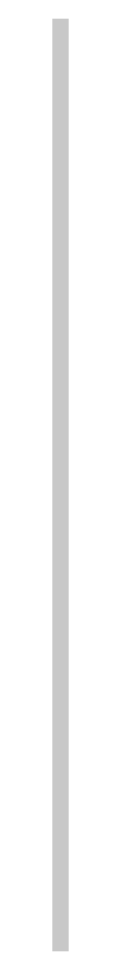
# Model space of a CAD drawing. Header units: millimetres. Extents: x -187347 to 135007, y -6415 to 292048.
# Drawn here: x 93538 to 93736, y 108221 to 119328 of the extents above; entities that cross this region are included whole.
import ezdxf

# ---------------------------------------------------------------- set-up
doc = ezdxf.new("R2010")
doc.units = ezdxf.units.MM
doc.header["$LTSCALE"] = 100
doc.layers.add('A-WALL-PATT', color=7, linetype='Continuous', lineweight=5)

msp = doc.modelspace()

# ---------------------------------------------------------------- hatches: boundary and pattern name
at = {"layer": 'A-WALL-PATT'}
h = msp.add_hatch(dxfattribs=at)
h.set_pattern_fill('FP_1270', color=256, angle=67.38013, style=0, pattern_type=2)
h.set_pattern_definition([(337.3801, (93576.057, 113766.554), (100.32954, -0.0003), [26.086, -1278.204]), (337.3801, (93576.057, 113666.224), (100.32954, -0.0003), [26.086, -1278.204]), (337.3801, (93576.057, 113565.894), (100.32954, -0.0003), [26.086, -1278.204]), (337.3801, (93576.057, 113465.565), (100.32954, -0.0003), [26.086, -1278.204]), (337.3801, (93576.056, 113365.234), (100.32954, -0.0003), [26.086, -1278.204]), (22.2491, (93576.057, 113682.277), (100.3298, 0.00036), [23.848, -2360.969]), (22.2491, (93576.057, 113581.947), (100.3298, 0.00036), [23.848, -2360.969]), (22.2491, (93576.057, 113481.617), (100.3298, 0.00036), [23.848, -2360.969]), (22.2491, (93576.057, 113381.287), (100.3298, 0.00036), [23.848, -2360.969]), (22.2491, (93576.057, 113280.957), (100.3298, 0.00036), [23.848, -2360.969]), (22.2491, (93576.057, 113180.627), (100.3298, 0.00036), [23.848, -2360.969]), (22.2491, (93576.057, 113080.297), (100.3298, 0.00036), [23.848, -2360.969]), (22.24913, (93576.057, 112979.967), (100.3298, 0.00036), [23.848, -2360.969]), (22.24913, (93576.057, 112879.637), (100.3298, 0.00036), [23.848, -2360.969]), (157.7511, (93598.13, 113707.36), (100.3298, 0.0001), [23.848, -2360.969]), (157.7511, (93598.13, 113607.03), (100.3298, 0.0001), [23.848, -2360.969]), (157.7511, (93598.13, 113506.7), (100.3298, 0.0001), [23.848, -2360.969]), (157.7511, (93598.13, 113406.37), (100.3298, 0.0001), [23.848, -2360.969]), (157.7511, (93598.13, 113306.04), (100.3298, 0.0001), [23.848, -2360.969]), (157.7511, (93598.13, 113205.71), (100.3298, 0.0001), [23.848, -2360.969]), (157.7511, (93598.13, 113105.38), (100.3298, 0.0001), [23.848, -2360.969]), (157.75113, (93598.13, 113005.05), (100.3298, 0.0001), [23.848, -2360.969]), (157.75113, (93598.13, 112904.72), (100.3298, 0.0001), [23.848, -2360.969]), (202.6201, (93600.136, 113742.475), (100.32954, 0.00078), [26.086, -1278.204]), (202.6201, (93600.136, 113642.145), (100.32954, 0.00078), [26.086, -1278.204]), (202.6201, (93600.136, 113541.815), (100.32954, 0.00078), [26.086, -1278.204]), (202.6201, (93600.136, 113441.485), (100.32954, 0.00078), [26.086, -1278.204]), (202.6201, (93600.137, 113341.155), (100.32954, 0.00078), [26.086, -1278.204]), (351.87013, (93559, 113771.57), (100.33039, 0.000556), [7.094, -702.346]), (338.1981, (93566.024, 113770.567), (100.33008, -0.00043), [10.806, -529.488]), (338.1981, (93566.024, 113670.238), (100.33008, -0.00043), [10.806, -529.488]), (201.8011, (93576.057, 113732.44), (100.33008, -0.00085), [10.806, -529.488]), (201.8011, (93576.057, 113632.112), (100.33008, -0.00085), [10.806, -529.488]), (188.13013, (93566.024, 113728.429), (100.33039, -8.5e-05), [7.094, -702.346]), (188.13013, (93559, 113771.57), (100.33039, -8.5e-05), [7.094, -702.346]), (206.5651, (93551.978, 113770.568), (100.33013, 0.00015), [6.73, -217.614]), (225.0001, (93545.96, 113767.56), (100.33, 0.0002), [7.094, -134.794]), (236.3101, (93540.94, 113762.54), (100.3303, 8e-05), [3.617, -358.128]), (236.3101, (93540.94, 113662.21), (100.3303, 8e-05), [3.617, -358.128]), (236.3101, (93540.94, 113561.88), (100.3303, 8e-05), [3.617, -358.128]), (251.5651, (93538.93, 113759.53), (100.3296, 0.0001), [3.173, -314.099]), (251.5651, (93538.935, 113659.2), (100.3296, 0.0001), [3.173, -314.099]), (251.5651, (93538.93, 113558.87), (100.3296, 0.0001), [3.173, -314.099]), (251.5651, (93537.93, 113756.52), (100.3296, 0.0001), [3.173, -314.099]), (251.5651, (93537.93, 113656.19), (100.3296, 0.0001), [3.173, -314.099]), (251.5651, (93537.93, 113555.86), (100.3296, 0.0001), [3.173, -314.099]), (270.0001, (93536.93, 113753.51), (100.33, 0.0002), [8.026, -92.304]), (288.4351, (93536.93, 113745.48), (100.3296, 0.0003), [3.173, -314.099]), (288.4351, (93536.93, 113645.15), (100.3296, 0.0003), [3.173, -314.099]), (288.4351, (93536.93, 113544.825), (100.3296, 0.0003), [3.173, -314.099]), (288.4351, (93537.93, 113742.475), (100.3296, 0.0003), [3.173, -314.099]), (288.4351, (93537.93, 113642.145), (100.3296, 0.0003), [3.173, -314.099]), (288.4351, (93537.93, 113541.81), (100.3296, 0.0003), [3.173, -314.099]), (303.6901, (93538.935, 113739.465), (100.3303, 0.0004), [3.617, -358.128]), (303.6901, (93538.934, 113639.135), (100.3303, 0.0004), [3.617, -358.128]), (303.6901, (93538.935, 113538.805), (100.3303, 0.0004), [3.617, -358.128]), (315.0001, (93540.94, 113736.455), (100.33, 0.0002), [7.094, -134.794]), (333.4351, (93545.96, 113731.44), (100.33013, 0.00033), [6.73, -217.614]), (351.87013, (93551.978, 113728.429), (100.33039, 0.000556), [7.094, -702.346]), (351.87013, (93559, 113721.406), (100.33039, 0.000556), [7.094, -702.346]), (338.1981, (93566.024, 113720.402), (100.33008, -0.00043), [10.806, -529.488]), (338.1981, (93566.024, 113620.072), (100.33008, -0.00043), [10.806, -529.488]), (201.8011, (93576.057, 113682.277), (100.33008, -0.00085), [10.806, -529.488]), (201.8011, (93576.057, 113581.947), (100.33008, -0.00085), [10.806, -529.488]), (188.13013, (93566.024, 113678.264), (100.33039, -8.5e-05), [7.094, -702.346]), (188.13013, (93559, 113721.406), (100.33039, -8.5e-05), [7.094, -702.346]), (206.5651, (93551.978, 113720.403), (100.33013, 0.00015), [6.73, -217.614]), (225.0001, (93545.96, 113717.39), (100.33, 0.0002), [7.094, -134.794]), (236.3101, (93540.94, 113712.38), (100.3303, 8e-05), [3.617, -358.128]), (236.3101, (93540.94, 113612.05), (100.3303, 8e-05), [3.617, -358.128]), (236.3101, (93540.94, 113511.716), (100.3303, 8e-05), [3.617, -358.128]), (251.5651, (93538.94, 113709.37), (100.3296, 0.0001), [3.173, -314.099]), (251.5651, (93538.93, 113609.04), (100.3296, 0.0001), [3.173, -314.099]), (251.5651, (93538.93, 113508.71), (100.3296, 0.0001), [3.173, -314.099]), (251.5651, (93537.93, 113706.36), (100.3296, 0.0001), [3.173, -314.099]), (251.5651, (93537.93, 113606.03), (100.3296, 0.0001), [3.173, -314.099]), (251.5651, (93537.93, 113505.7), (100.3296, 0.0001), [3.173, -314.099]), (270.0001, (93536.93, 113703.35), (100.33, 0.0002), [8.026, -92.304]), (288.4351, (93536.93, 113695.32), (100.3296, 0.0003), [3.173, -314.099]), (288.4351, (93536.93, 113594.99), (100.3296, 0.0003), [3.173, -314.099]), (288.4351, (93536.93, 113494.66), (100.3296, 0.0003), [3.173, -314.099]), (288.4351, (93537.93, 113692.31), (100.3296, 0.0003), [3.173, -314.099]), (288.4351, (93537.93, 113591.98), (100.3296, 0.0003), [3.173, -314.099]), (288.4351, (93537.93, 113491.65), (100.3296, 0.0003), [3.173, -314.099]), (303.6901, (93538.935, 113689.3), (100.3303, 0.0004), [3.617, -358.128]), (303.6901, (93538.935, 113588.97), (100.3303, 0.0004), [3.617, -358.128]), (303.6901, (93538.935, 113488.64), (100.3303, 0.0004), [3.617, -358.128]), (315.0001, (93540.94, 113686.29), (100.33, 0.0002), [7.094, -134.794]), (333.4351, (93545.958, 113681.273), (100.33013, 0.00033), [6.73, -217.614]), (351.87013, (93551.978, 113678.263), (100.33039, 0.000556), [7.094, -702.346]), (351.87013, (93615.186, 113746.489), (100.33039, 0.000556), [7.094, -702.346]), (333.4351, (93622.21, 113745.485), (100.33013, 0.00033), [6.73, -217.614]), (315.0001, (93628.23, 113742.475), (100.33, 0.0002), [7.094, -134.794]), (303.6901, (93633.245, 113737.46), (100.3303, 0.0004), [3.617, -358.128]), (303.6901, (93633.245, 113637.13), (100.3303, 0.0004), [3.617, -358.128]), (303.6901, (93633.245, 113536.8), (100.3303, 0.0004), [3.617, -358.128]), (288.4351, (93635.25, 113734.45), (100.3296, 0.0003), [3.173, -314.099]), (288.4351, (93635.25, 113634.12), (100.3296, 0.0003), [3.173, -314.099]), (288.4351, (93635.25, 113533.79), (100.3296, 0.0003), [3.173, -314.099]), (288.4351, (93636.255, 113731.44), (100.3296, 0.0003), [3.173, -314.099]), (288.4351, (93636.25, 113631.11), (100.3296, 0.0003), [3.173, -314.099]), (288.4351, (93636.255, 113530.78), (100.3296, 0.0003), [3.173, -314.099]), (270.0001, (93637.26, 113728.43), (100.33, 0.0002), [8.026, -92.304]), (251.5651, (93637.26, 113720.4), (100.3296, 0.0001), [3.173, -314.099]), (251.5651, (93637.26, 113620.07), (100.3296, 0.0001), [3.173, -314.099]), (251.5651, (93637.26, 113519.74), (100.3296, 0.0001), [3.173, -314.099]), (251.5651, (93636.25, 113717.39), (100.3296, 0.0001), [3.173, -314.099]), (251.5651, (93636.255, 113617.06), (100.3296, 0.0001), [3.173, -314.099]), (251.5651, (93636.25, 113516.73), (100.3296, 0.0001), [3.173, -314.099]), (236.3101, (93635.25, 113714.38), (100.3303, 8e-05), [3.617, -358.128]), (236.3101, (93635.25, 113614.05), (100.3303, 8e-05), [3.617, -358.128]), (236.3101, (93635.25, 113513.72), (100.3303, 8e-05), [3.617, -358.128]), (225.0001, (93633.245, 113711.37), (100.33, 0.0002), [7.094, -134.794]), (206.5651, (93628.23, 113706.356), (100.33013, 0.00015), [6.73, -217.614]), (188.13013, (93622.209, 113703.346), (100.33039, -8.5e-05), [7.094, -702.346]), (188.13013, (93615.186, 113746.489), (100.33039, -8.5e-05), [7.094, -702.346]), (200.5561, (93608.162, 113745.485), (100.33001, 0.0004), [8.572, -848.648]), (200.5561, (93608.163, 113645.155), (100.33001, 0.0004), [8.572, -848.648]), (200.5561, (93608.163, 113544.825), (100.33001, 0.0004), [8.572, -848.648]), (338.1981, (93598.13, 113707.36), (100.33008, -0.00043), [10.806, -529.488]), (338.1981, (93598.13, 113607.03), (100.33008, -0.00043), [10.806, -529.488]), (351.87013, (93608.162, 113703.346), (100.33039, 0.000556), [7.094, -702.346]), (270.0001, (93637.26, 113774.58), (100.33, 0.0002), [4.013, -96.317]), (251.5651, (93637.26, 113770.57), (100.3296, 0.0001), [3.173, -314.099]), (251.5651, (93637.26, 113670.24), (100.3296, 0.0001), [3.173, -314.099]), (251.5651, (93637.26, 113569.91), (100.3296, 0.0001), [3.173, -314.099]), (251.5651, (93636.255, 113767.56), (100.3296, 0.0001), [3.173, -314.099]), (251.5651, (93636.255, 113667.23), (100.3296, 0.0001), [3.173, -314.099]), (251.5651, (93636.255, 113566.9), (100.3296, 0.0001), [3.173, -314.099]), (236.3101, (93635.25, 113764.55), (100.3303, 8e-05), [3.617, -358.128]), (236.3101, (93635.25, 113664.22), (100.3303, 8e-05), [3.617, -358.128]), (236.3101, (93635.25, 113563.89), (100.3303, 8e-05), [3.617, -358.128]), (225.0001, (93633.245, 113761.54), (100.33, 0.0002), [7.094, -134.794]), (206.5651, (93628.23, 113756.52), (100.33013, 0.00015), [6.73, -217.614]), (188.13013, (93622.209, 113753.512), (100.33039, -8.5e-05), [7.094, -702.346]), (339.4441, (93600.136, 113756.52), (100.33001, 8e-05), [8.572, -848.648]), (339.4441, (93600.136, 113656.19), (100.33001, 8e-05), [8.572, -848.648]), (339.4441, (93600.136, 113555.86), (100.33001, 8e-05), [8.572, -848.648]), (351.87013, (93608.162, 113753.511), (100.33039, 0.000556), [7.094, -702.346]), (351.87013, (93615.185, 113696.323), (100.33039, 0.000556), [7.094, -702.346]), (333.4351, (93622.21, 113695.32), (100.33013, 0.00033), [6.73, -217.614]), (315.0001, (93628.23, 113692.31), (100.33, 0.0002), [7.094, -134.794]), (303.6901, (93633.245, 113687.29), (100.3303, 0.0004), [3.617, -358.128]), (303.6901, (93633.245, 113586.96), (100.3303, 0.0004), [3.617, -358.128]), (303.6901, (93633.245, 113486.63), (100.3303, 0.0004), [3.617, -358.128]), (288.4351, (93635.25, 113684.28), (100.3296, 0.0003), [3.173, -314.099]), (288.4351, (93635.25, 113583.95), (100.3296, 0.0003), [3.173, -314.099]), (288.4351, (93635.25, 113483.62), (100.3296, 0.0003), [3.173, -314.099]), (288.4351, (93636.25, 113681.27), (100.3296, 0.0003), [3.173, -314.099]), (288.4351, (93636.26, 113580.94), (100.3296, 0.0003), [3.173, -314.099]), (288.4351, (93636.25, 113480.61), (100.3296, 0.0003), [3.173, -314.099]), (270.0001, (93637.26, 113678.26), (100.33, 0.0002), [4.013, -96.317]), (188.13013, (93615.185, 113696.323), (100.33039, -8.5e-05), [7.094, -702.346]), (201.8011, (93608.162, 113695.32), (100.33008, -0.00085), [10.806, -529.488]), (201.8011, (93608.163, 113594.99), (100.33008, -0.00085), [10.806, -529.488])])
h.paths.add_polyline_path([(93736.1, 108220.6), (93736.1, 119327.8), (93537.7, 119327.8), (93537.7, 108220.6)])

doc.saveas('drawing.dxf')
